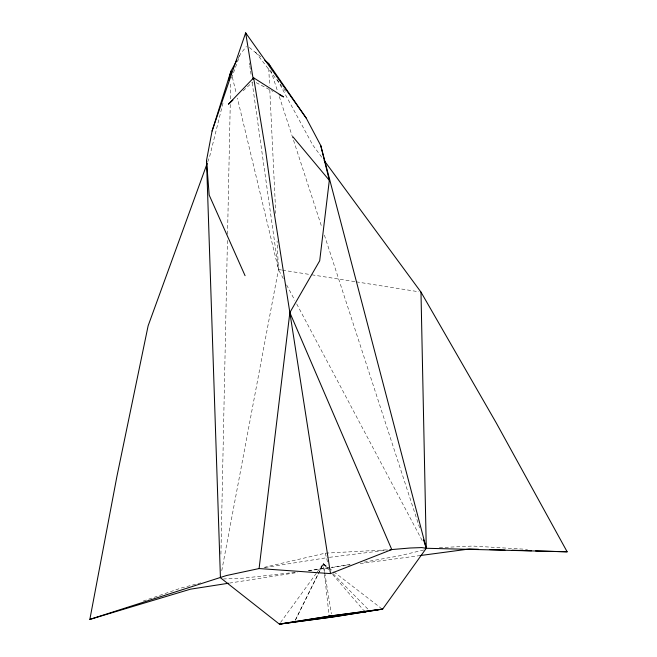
<?xml version="1.0" encoding="UTF-8"?>
<svg xmlns="http://www.w3.org/2000/svg" width="657" height="657" viewBox="0 0 657 657"><rect width="100%" height="100%" fill="white"/><g stroke="black" fill="none" stroke-linecap="round" stroke-linejoin="round"><path stroke-width="0.49" stroke-dasharray="3.29 2.46" d="M220.924 554.163L227.453 239.378M227.552 234.253L230.254 104.028M230.361 98.903L230.706 82.495M221.762 570.695L278.461 269.518L277.082 240.947M222.994 103.059L209.583 156.785L207.834 161.589M231.51 78.142L237.161 62.76M237.514 61.799L240.339 54.104L246.391 46.475M295.617 619.625L323.285 563.706L328.13 567.443M295.182 620.454L323.285 563.706L328.237 568.748M237.99 58.383L240.339 54.104M280.596 622.425L316.666 572.797M317.265 571.976L323.285 563.706L328.607 569.849M243.197 90.732L252.805 81.961M143.218 601.056L181.061 588.048L200.746 582.899M423.699 549.991L399.768 555.756L362.763 562.384M264.04 567.402L325.297 553.169L387.679 549.786M265.026 567.517L328.418 557.464M229.482 583.096L297.687 572.452M308.741 570.728L350.082 564.913M350 564.445L331.399 567.311M329.436 557.325L387.811 550.008M308.232 570.637L330.446 567.451M360.184 563.566L418.788 555.748M295.083 572.354L243.32 578.168L223.602 578.957M439.361 547.642L472.572 546.041L527.497 549.392M281.5 270.002L278.461 269.518L237.382 98.123M282.51 270.158L310.81 274.642M311.82 274.807L355.281 281.697M356.291 281.853L418.961 291.79M256.197 82.667L273 91.405M249.332 47.476L260.878 56.806M328.943 568.059L332.984 571.179M333.797 571.795L380.707 607.922M333.198 573.799L367.92 609.138M332.606 574.456L363.231 609.803M255.54 52.199L285.581 91.249M321.741 157.212L312.658 144.869L277.246 79.513M283.266 278.568L278.461 269.518L252.124 82.166M286.624 284.908L294.779 300.29M296.701 303.912L422.919 541.943M270.733 70.225L277.402 90.707M279.307 96.563L321.84 227.297M324.386 235.099L419.618 527.785M325.297 553.169L327.786 562.901M232.373 77.198L236.192 93.138M324.574 571.721L323.285 563.706L324.418 573.848M324.739 572.723L331.374 613.81M249.422 62.924L249.709 64.953M249.849 65.963L250.416 70.012M250.563 71.03L251.27 76.089M324.533 574.867L329.1 615.453M268.762 68.492L269.6 85.845M269.797 89.927L275.751 213.394"/><path stroke-width="0.99" d="M230.87 74.29L230.935 71.219L237.046 60.091M207.136 163.511L148.121 325.831L116.938 476.309L89.845 619.403L226.427 575.54L259.096 568.551L289.852 312.584L273.723 209.838L265.757 151.619L253.651 77.822L228.414 104.217L232.849 100.168M264.697 60.099L268.516 63.392L306.228 118.096L320.756 145.55L329.321 180.338L319.704 260.763L289.852 312.584L330.512 573.61L259.096 568.551M324.156 160.497L420.981 292.11L426.278 548.275L382.719 609.039L335.867 616.537L279.414 624.15L220.432 577.749L206.52 160.456L212.08 131.014L230.935 71.219L228.702 80.17M212.08 131.014L245.661 32.85L306.228 118.096M425.161 549.022L426.278 548.275L567.155 551.806L496.281 422.968L420.981 292.11M330.512 573.61L391.777 549.564L410.083 548.004L421.761 547.577L426.278 548.275L320.756 145.55M89.845 619.403L190.505 589.173L228.48 583.252M382.719 609.039L331.703 615.814L279.389 624.076L329.329 617.481L382.325 609.17L331.703 615.814L279.414 624.15M419.798 555.608L469.369 548.989L478.534 549.26M389.79 549.786L391.777 549.564L289.852 312.584M489.736 549.581L505.019 550.016M512.148 550.221L531.505 550.78M535.578 550.903L567.155 551.806M279.192 94.624L283.61 96.924L253.651 77.822M363.896 610.575L365.226 612.11M292.891 136.763L329.321 180.338M268.516 63.392L270.454 66.973M245.069 275.677L209.181 195.08L206.52 160.456M423.428 539.496L426.278 548.275M245.661 32.85L253.216 79.267M329.1 615.453L329.329 617.481"/></g></svg>
